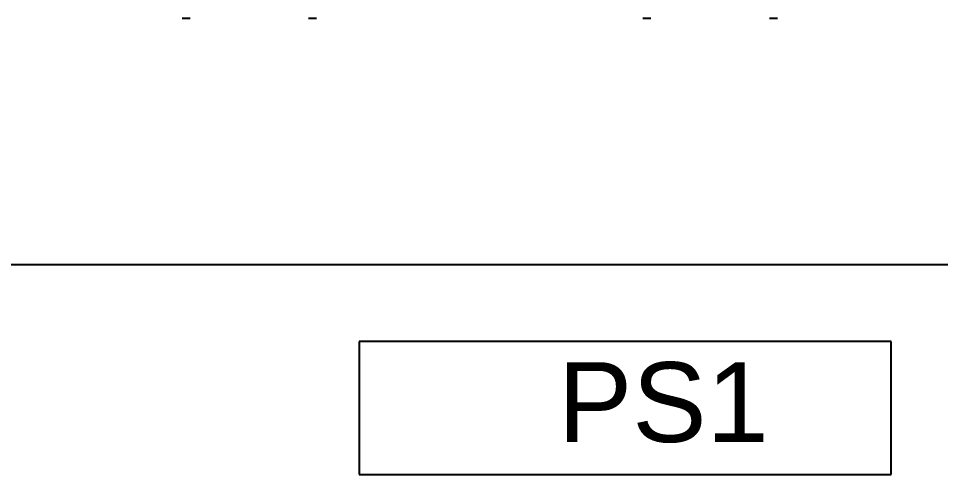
# Model space of a CAD drawing. Header units: millimetres. Extents: x 12275 to 14043, y 11466 to 13479.
# Drawn here: x 13188.6 to 13257.9, y 12796.7 to 12830.9 of the extents above; entities that cross this region are included whole.
import ezdxf

# ---------------------------------------------------------------- set-up
doc = ezdxf.new("R2010")
doc.units = ezdxf.units.MM
doc.styles.get("Standard").update_dxf_attribs({"font": 'arial.ttf'})

msp = doc.modelspace()

# ---------------------------------------------------------------- linework, layer by layer
at = {"color": 0, "linetype": 'Continuous'}
for p, q in [((13201.49457, 12830.94351), (13200.89831, 12830.94351)), ((13211.00371, 12830.94351), (13210.40745, 12830.94351)), ((13236.12948, 12830.94351), (13235.53322, 12830.94351)), ((13245.63862, 12830.94351), (13245.04236, 12830.94351))]:
    msp.add_line(p, q, dxfattribs=at)
at = {"color": 0}
for p, q in [((12894.27028, 12812.46096), (13274.27028, 12812.46096)), ((13214.1991, 12806.66964), (13214.1991, 12796.66964)), ((13254.1991, 12806.66964), (13214.1991, 12806.66964)), ((13254.1991, 12796.66964), (13254.1991, 12806.66964)), ((13214.1991, 12796.66964), (13254.1991, 12796.66964))]:
    msp.add_line(p, q, dxfattribs=at)

# ---------------------------------------------------------------- texts
at = {"color": 0, "insert": (13229.14272, 12805.11432), "char_height": 6, "attachment_point": 1}
msp.add_mtext_dynamic_manual_height_columns('PS1', width=14.513371, gutter_width=1, heights=[0], dxfattribs=at)

doc.saveas('drawing.dxf')
